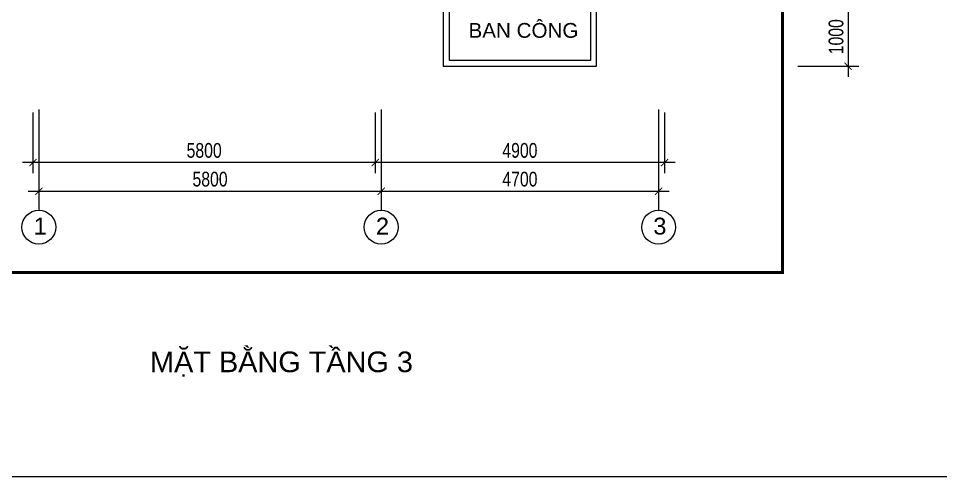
# Model space of a CAD drawing. Header units: millimetres. Extents: x 33748 to 451939, y -263262 to 62681.
# Drawn here: x 234553 to 250177, y -194383 to -186615 of the extents above; entities that cross this region are included whole.
import ezdxf
from ezdxf.enums import TextEntityAlignment as Align

# ---------------------------------------------------------------- set-up
doc = ezdxf.new("R2010")
doc.units = ezdxf.units.MM
doc.header["$PDMODE"] = 98
doc.linetypes.add('CENTER', pattern=[50.8, 31.75, -6.35, 6.35, -6.35])
doc.linetypes.add('HIDDEN', pattern=[0.375, 0.25, -0.125])
doc.layers.get('Defpoints').update_dxf_attribs({"color": 202, "lineweight": 13})
for name, color, linetype, lineweight in [('-CENTER', 143, 'CENTER', 13), ('-KH', 143, 'Continuous', 13), ('-RANH GIOI KHU DAT', 12, 'CENTER', 18), ('-TEXT', 7, 'Continuous', 15)]:
    doc.layers.add(name, color=color, linetype=linetype, lineweight=lineweight)
doc.layers.add('12. NET DIM', color=9, linetype='Continuous')
doc.layers.add('SOLO', color=7, linetype='Continuous')
doc.styles.add('1', font='arial.ttf')
doc.styles.add('AVANH', font='', dxfattribs={"width": 0.8})
doc.styles.get("Standard").update_dxf_attribs({"font": 'arial.ttf'})
doc.styles.get('AVANH').set_extended_font_data('.VnAvantH')
doc.dimstyles.new('C_100A3', dxfattribs={"dimscale": 100, "dimtxt": 2.5, "dimasz": 1.2, "dimexe": 1.8, "dimexo": 0, "dimgap": 0.75, "dimtad": 1, "dimdec": 0, "dimzin": 0, "dimdsep": 46, "dimtxsty": 'AVANH', "dimblk": 'ARCHTICK', "dimcen": 0, "dimdle": 1.8, "dimclrd": 256, "dimclre": 256, "dimclrt": 7, "dimadec": 0, "dimazin": 0, "dimtfac": 0.0001, "dimtdec": 0, "dimtix": 1, "dimtmove": 2, "dimatfit": 3, "dimldrblk": 'ARCHTICK', "dimfxl": 1.8, "dimtolj": 1, "dimtzin": 0, "dimarcsym": 0})

# ---------------------------------------------------------------- blocks, each defined once
blk = doc.blocks.new('_ARCHTICK')
at = {"const_width": 0.15}
blk.add_lwpolyline([(-0.5, -0.5), (0.5, 0.5)], dxfattribs=at)
blk = doc.blocks.new('*D924')
at = {"layer": '12. NET DIM', "lineweight": -2, "transparency": 16777216}
for p, q in [((248611, -186245), (248611, -187605)), ((247759, -186425), (248791, -186425)), ((247759, -187425), (248791, -187425))]:
    blk.add_line(p, q, dxfattribs=at)
at = {"layer": 'Defpoints', "color": 0, "transparency": 16777216}
for p in [(247759, -186425), (247759, -187425), (248611, -187425)]:
    blk.add_point(p, dxfattribs=at)
at = {"layer": '12. NET DIM', "lineweight": -2, "transparency": 16777216, "xscale": 120, "yscale": 120, "zscale": 120}
for p, rotation in [((248611, -186425), 90), ((248611, -187425), 270)]:
    blk.add_blockref('_ARCHTICK', p, dxfattribs=dict(at, rotation=rotation))
at = {"layer": '12. NET DIM', "color": 7, "transparency": 16777216, "insert": (248407, -186925), "char_height": 250, "attachment_point": 5, "rotation": 90, "style": 'AVANH'}
blk.add_mtext('\\A1;1000', dxfattribs=at)
blk = doc.blocks.new('*D926')
at = {"layer": '12. NET DIM', "lineweight": -2, "transparency": 16777216}
for p, q in [((240600, -188212), (240600, -189239)), ((245500, -188212), (245500, -189239)), ((245680, -189059), (240420, -189059))]:
    blk.add_line(p, q, dxfattribs=at)
at = {"layer": 'Defpoints', "color": 0, "transparency": 16777216}
for p in [(240600, -188212), (245500, -188212), (240600, -189059)]:
    blk.add_point(p, dxfattribs=at)
at = {"layer": '12. NET DIM', "lineweight": -2, "transparency": 16777216, "xscale": 120, "yscale": 120, "zscale": 120, "rotation": 180}
blk.add_blockref('_ARCHTICK', (240600, -189059), dxfattribs=at)
at = {"layer": '12. NET DIM', "lineweight": -2, "transparency": 16777216, "xscale": 120, "yscale": 120, "zscale": 120}
blk.add_blockref('_ARCHTICK', (245500, -189059), dxfattribs=at)
at = {"layer": '12. NET DIM', "color": 7, "transparency": 16777216, "insert": (243050, -188854), "char_height": 250, "attachment_point": 5, "style": 'AVANH'}
blk.add_mtext('\\A1;4900', dxfattribs=at)
blk = doc.blocks.new('*D927')
at = {"layer": '12. NET DIM', "lineweight": -2, "transparency": 16777216}
for p, q in [((234800, -188212), (234800, -189239)), ((240600, -188212), (240600, -189239)), ((240780, -189059), (234620, -189059))]:
    blk.add_line(p, q, dxfattribs=at)
at = {"layer": 'Defpoints', "color": 0, "transparency": 16777216}
for p in [(234800, -188212), (240600, -188212), (234800, -189059)]:
    blk.add_point(p, dxfattribs=at)
at = {"layer": '12. NET DIM', "lineweight": -2, "transparency": 16777216, "xscale": 120, "yscale": 120, "zscale": 120, "rotation": 180}
blk.add_blockref('_ARCHTICK', (234800, -189059), dxfattribs=at)
at = {"layer": '12. NET DIM', "lineweight": -2, "transparency": 16777216, "xscale": 120, "yscale": 120, "zscale": 120}
blk.add_blockref('_ARCHTICK', (240600, -189059), dxfattribs=at)
at = {"layer": '12. NET DIM', "color": 7, "transparency": 16777216, "insert": (237700, -188854), "char_height": 250, "attachment_point": 5, "style": 'AVANH'}
blk.add_mtext('\\A1;5800', dxfattribs=at)
blk = doc.blocks.new('*D928')
at = {"layer": '12. NET DIM', "lineweight": -2, "transparency": 16777216}
for p, q in [((234900, -188212), (234900, -189725)), ((240700, -188212), (240700, -189725)), ((234720, -189545), (240880, -189545))]:
    blk.add_line(p, q, dxfattribs=at)
at = {"layer": 'Defpoints', "color": 0, "transparency": 16777216}
for p in [(234900, -188212), (240700, -188212), (240700, -189545)]:
    blk.add_point(p, dxfattribs=at)
at = {"layer": '12. NET DIM', "lineweight": -2, "transparency": 16777216, "xscale": 120, "yscale": 120, "zscale": 120, "rotation": 180}
blk.add_blockref('_ARCHTICK', (234900, -189545), dxfattribs=at)
at = {"layer": '12. NET DIM', "lineweight": -2, "transparency": 16777216, "xscale": 120, "yscale": 120, "zscale": 120}
blk.add_blockref('_ARCHTICK', (240700, -189545), dxfattribs=at)
at = {"layer": '12. NET DIM', "color": 7, "transparency": 16777216, "insert": (237800, -189341), "char_height": 250, "attachment_point": 5, "style": 'AVANH'}
blk.add_mtext('\\A1;5800', dxfattribs=at)
blk = doc.blocks.new('*D929')
at = {"layer": '12. NET DIM', "lineweight": -2, "transparency": 16777216}
for p, q in [((240700, -188212), (240700, -189725)), ((245400, -188212), (245400, -189725)), ((240520, -189545), (245580, -189545))]:
    blk.add_line(p, q, dxfattribs=at)
at = {"layer": 'Defpoints', "color": 0, "transparency": 16777216}
for p in [(240700, -188212), (245400, -188212), (245400, -189545)]:
    blk.add_point(p, dxfattribs=at)
at = {"layer": '12. NET DIM', "lineweight": -2, "transparency": 16777216, "xscale": 120, "yscale": 120, "zscale": 120, "rotation": 180}
blk.add_blockref('_ARCHTICK', (240700, -189545), dxfattribs=at)
at = {"layer": '12. NET DIM', "lineweight": -2, "transparency": 16777216, "xscale": 120, "yscale": 120, "zscale": 120}
blk.add_blockref('_ARCHTICK', (245400, -189545), dxfattribs=at)
at = {"layer": '12. NET DIM', "color": 7, "transparency": 16777216, "insert": (243050, -189341), "char_height": 250, "attachment_point": 5, "style": 'AVANH'}
blk.add_mtext('\\A1;4700', dxfattribs=at)

msp = doc.modelspace()

# ---------------------------------------------------------------- linework, layer by layer
at = {"layer": '-CENTER', "ltscale": 0.1}
for p, q in [((234899.6, -188161.6), (234899.6, -189868.2)), ((240700, -188161.6), (240700, -189868.2)), ((245399.6, -188161.6), (245399.6, -189868.2))]:
    msp.add_line(p, q, dxfattribs=at)
at = {"layer": '-KH'}
for centre in [(234899.6, -190154.5), (240700, -190154.5), (245399.6, -190154.5)]:
    msp.add_circle(centre, 286.3, dxfattribs=at)
at = {"layer": '-RANH GIOI KHU DAT', "linetype": 'HIDDEN', "ltscale": 10, "const_width": 50}
msp.add_lwpolyline([(247499.6, -170924.3), (228499.6, -170924.3), (228499.6, -185924.3), (233499.6, -190924.3), (247499.6, -190924.3)], close=True, dxfattribs=at)
at = {"layer": 'Defpoints'}
msp.add_lwpolyline([(273947.2, -194382.9), (273947.2, -161118.9), (226907.2, -161118.9), (226907.2, -194382.9)], close=True, dxfattribs=at)
at = {"layer": 'SOLO'}
for points in [[(241750, -186424.6), (241750, -187424.6), (244349.6, -187424.6), (244349.6, -186424.6)], [(241850, -186424.6), (241850, -187324.6), (244249.6, -187324.6), (244249.6, -186424.6)]]:
    msp.add_lwpolyline(points, dxfattribs=at)

# ---------------------------------------------------------------- texts
at = {"layer": '-TEXT', "color": 2}
msp.add_text('BAN CÔNG', height=250, dxfattribs=at).set_placement((242179, -186942.7))
at = {"layer": '-TEXT', "color": 2, "style": '1'}
for s, p in [('1', (234921.5, -190136.4)), ('2', (240721.8, -190136.4)), ('3', (245421.5, -190136.4))]:
    msp.add_text(s, height=286.3, dxfattribs=at).set_placement(p, align=Align.MIDDLE_CENTER)
at = {"layer": '-TEXT', "color": 4}
msp.add_text('MẶT BẰNG TẦNG 3', height=350, dxfattribs=at).set_placement((239010.6, -192612.9), align=Align.CENTER)

# ---------------------------------------------------------------- dimensions: what is measured, and where the dimension line sits
at = {"layer": '12. NET DIM'}
dim = msp.add_linear_dim(base=(248611.4, -187424.6), p1=(247759.2, -186424.6), p2=(247759.2, -187424.6), angle=90, dimstyle='C_100A3', dxfattribs=at)
dim.commit()
dim.dimension.update_dxf_attribs({"geometry": '*D924', "text_midpoint": (248407.1, -186924.6)})
for base, p1, p2, picture, middle in [((234799.6, -189058.7), (240600, -188211.7), (234799.6, -188211.7), '*D927', (237699.8, -188854.4)), ((240700, -189545.2), (234899.6, -188211.7), (240700, -188211.7), '*D928', (237799.8, -189340.9)), ((240600, -189058.7), (245499.6, -188211.7), (240600, -188211.7), '*D926', (243049.8, -188854.4)), ((245399.6, -189545.2), (240700, -188211.7), (245399.6, -188211.7), '*D929', (243049.8, -189340.9))]:
    dim = msp.add_linear_dim(base=base, p1=p1, p2=p2, dimstyle='C_100A3', dxfattribs=at)
    dim.commit()
    dim.dimension.update_dxf_attribs({"geometry": picture, "text_midpoint": middle})

doc.saveas('drawing.dxf')
